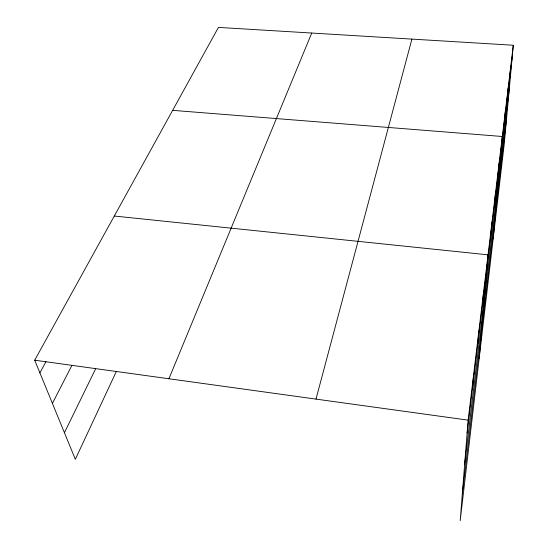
<?xml version="1.0" encoding="UTF-8"?>
<svg xmlns="http://www.w3.org/2000/svg" width="548" height="548" viewBox="0 0 548 548"><rect width="100%" height="100%" fill="white"/><g stroke="black" fill="none" stroke-linecap="round" stroke-linejoin="round"><path stroke-width="0.82" d="M513.298 45.237L468.129 420.145L460.21 520.6L504.201 144.384L513.298 45.237L218.433 27.4L34.702 360.2L75.329 459.306L116.32 371.517M472.691 386.559L473.753 373.462M477.822 343.815L478.911 330.65M482.548 304.428L483.658 291.235M479.151 358.645L488.042 254.834L114.292 216.035M490.85 235.195L491.994 222.07M494.522 204.623L495.666 191.574M497.947 176.066L499.098 163.112M493.145 238.935L502.304 136.493L172.641 110.347M504.16 124.259L505.311 111.532M506.989 100.695L508.133 88.091M509.654 78.494L510.791 66.034M462.32 493.858L506.701 117.156M467.108 433.105L512.168 57.554M464.656 464.19L509.407 87.673M315.997 399.108L411.904 39.1M168.914 378.764L311.737 33.044M64.431 432.708L95.667 368.729M52.409 403.39L71.802 365.591M39.894 372.866L45.936 361.68M34.702 360.2L468.129 420.145"/></g></svg>
